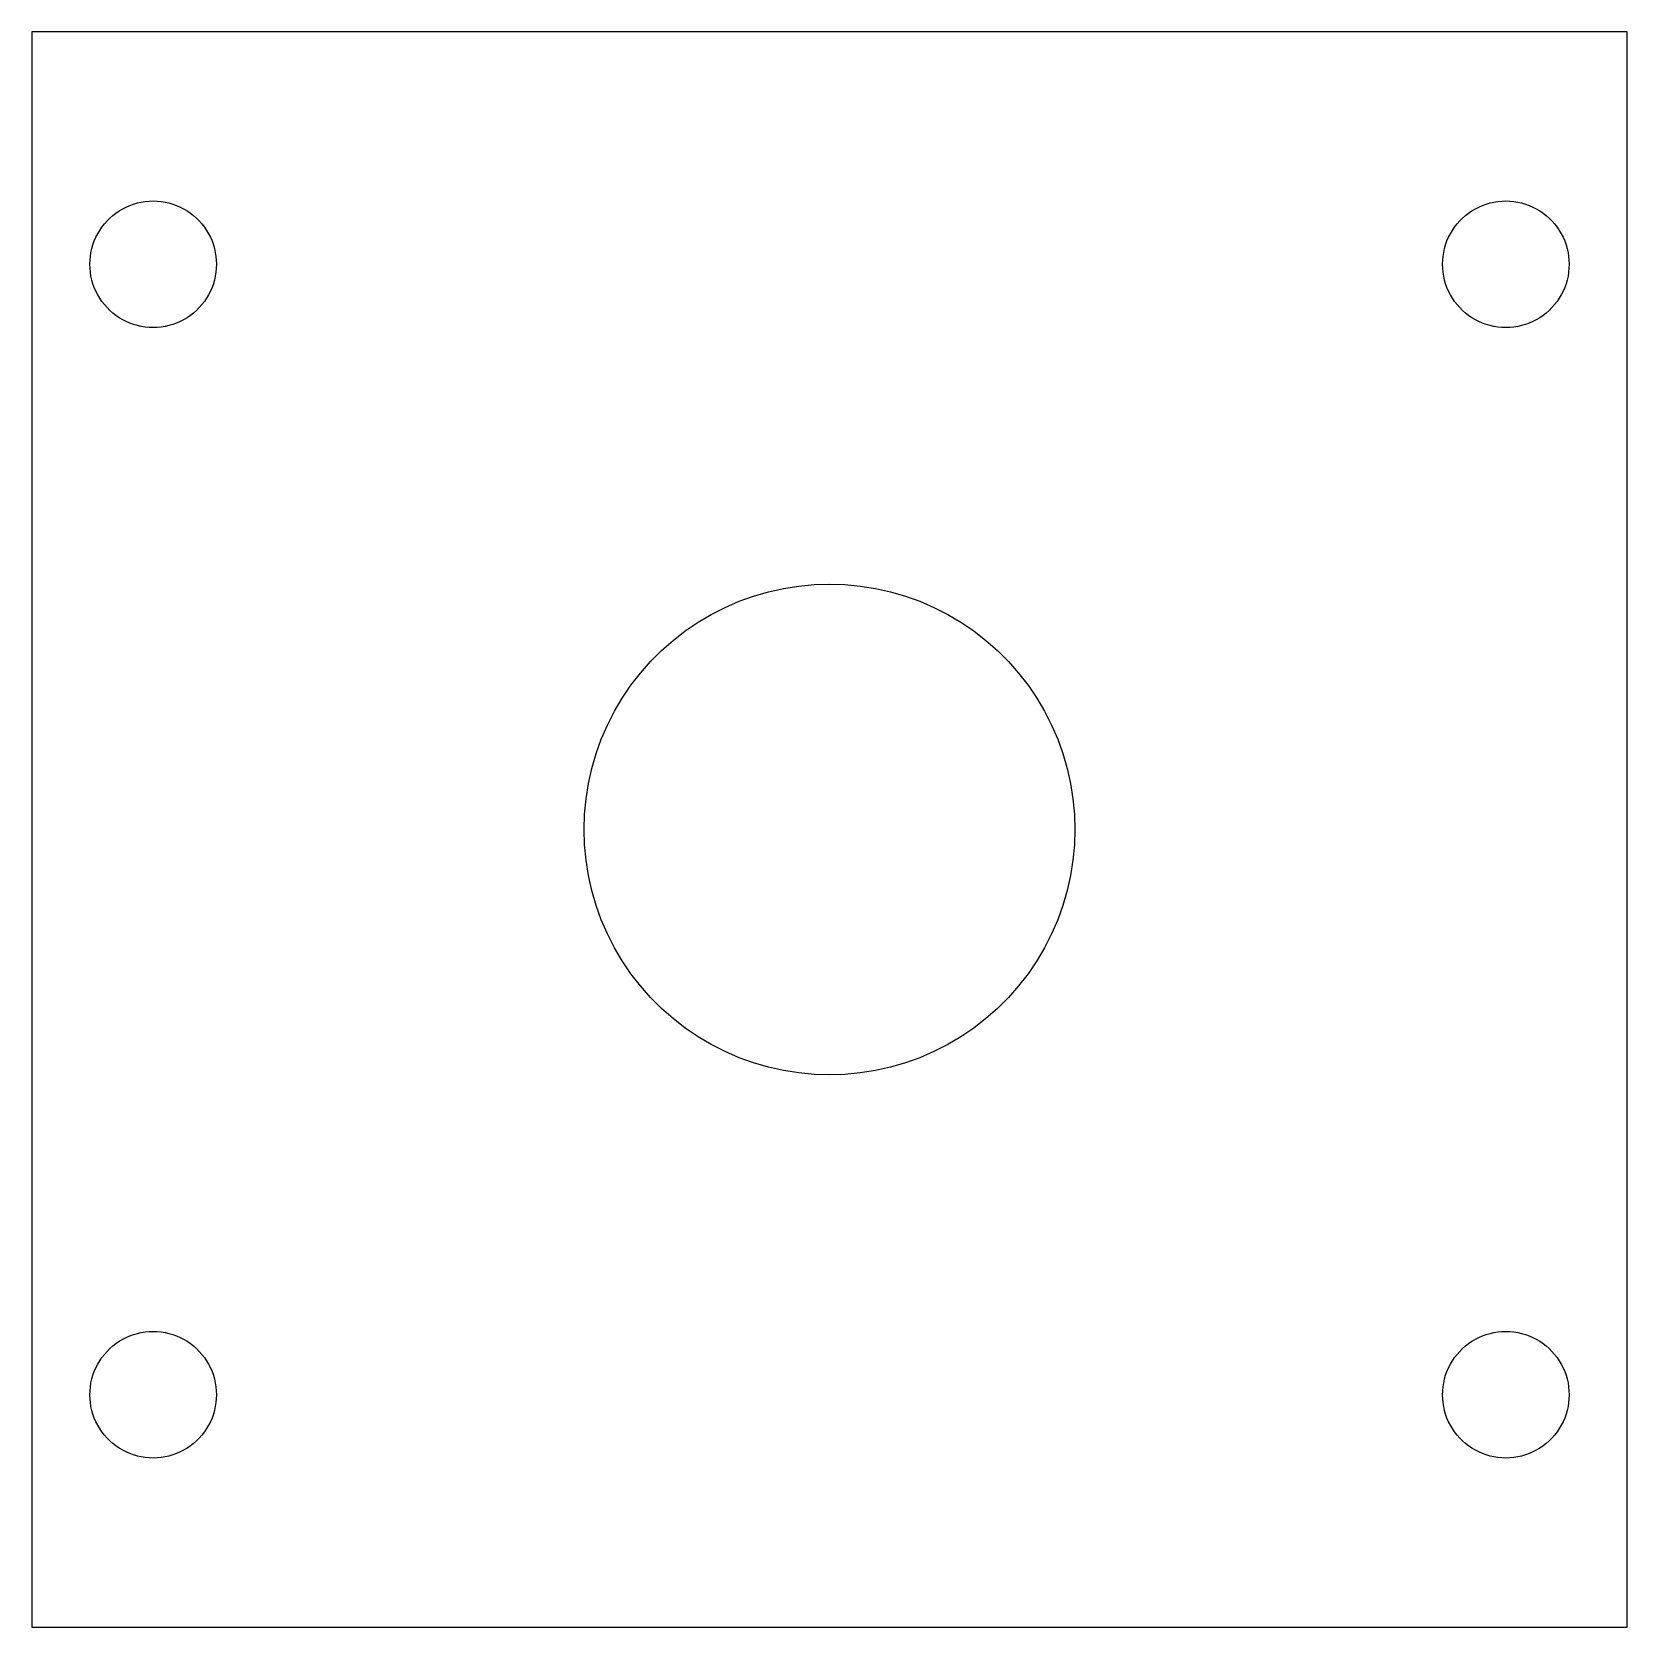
# Model space of a CAD drawing. Extents: x -41.3 to 41.3, y -41.3 to 41.3.
import ezdxf

# ---------------------------------------------------------------- set-up
doc = ezdxf.new("R2010")
doc.units = 0
doc.layers.get('0').update_dxf_attribs({"color": 1})

msp = doc.modelspace()

# ---------------------------------------------------------------- linework, layer by layer
at = {"color": 1}
for p, q in [((41.275, 41.275), (-41.275, 41.275)), ((-41.275, 41.275), (-41.275, -41.275)), ((41.275, -41.275), (41.275, 41.275)), ((-36.5777, 32.1199), (-36.3944, 32.2133)), ((-36.3944, 32.2133), (-36.2056, 32.295)), ((-36.2056, 32.295), (-36.012, 32.3647)), ((-36.012, 32.3647), (-35.8145, 32.4221)), ((-35.8145, 32.4221), (-35.6137, 32.467)), ((-35.6137, 32.467), (-35.4105, 32.4992)), ((-35.4105, 32.4992), (-35.2056, 32.5185)), ((-35.2056, 32.5185), (-35, 32.525)), ((-35, 32.525), (-34.7944, 32.5185)), ((-34.7944, 32.5185), (-34.5895, 32.4992)), ((-34.5895, 32.4992), (-34.3863, 32.467)), ((-34.3863, 32.467), (-34.1855, 32.4221)), ((-34.1855, 32.4221), (-33.988, 32.3647)), ((-33.988, 32.3647), (-33.7944, 32.295)), ((-33.7944, 32.295), (-33.6056, 32.2133)), ((-33.6056, 32.2133), (-33.4223, 32.1199)), ((33.4223, 32.1199), (33.6056, 32.2133)), ((33.6056, 32.2133), (33.7944, 32.295)), ((33.7944, 32.295), (33.988, 32.3647)), ((33.988, 32.3647), (34.1855, 32.4221)), ((34.1855, 32.4221), (34.3863, 32.467)), ((34.3863, 32.467), (34.5895, 32.4992)), ((34.5895, 32.4992), (34.7944, 32.5185)), ((34.7944, 32.5185), (35, 32.525)), ((35, 32.525), (35.2056, 32.5185)), ((35.2056, 32.5185), (35.4105, 32.4992)), ((35.4105, 32.4992), (35.6137, 32.467)), ((35.6137, 32.467), (35.8145, 32.4221)), ((35.8145, 32.4221), (36.012, 32.3647)), ((36.012, 32.3647), (36.2056, 32.295)), ((36.2056, 32.295), (36.3944, 32.2133)), ((36.3944, 32.2133), (36.5777, 32.1199)), ((-37.5234, 31.3376), (-37.3874, 31.4919)), ((-37.3874, 31.4919), (-37.2419, 31.6374)), ((-37.2419, 31.6374), (-37.0876, 31.7734)), ((-37.0876, 31.7734), (-36.925, 31.8995)), ((-36.925, 31.8995), (-36.7548, 32.0152)), ((-36.7548, 32.0152), (-36.5777, 32.1199)), ((-33.4223, 32.1199), (-33.2452, 32.0152)), ((-33.2452, 32.0152), (-33.075, 31.8995)), ((-33.075, 31.8995), (-32.9124, 31.7734)), ((-32.9124, 31.7734), (-32.7581, 31.6374)), ((-32.7581, 31.6374), (-32.6126, 31.4919)), ((-32.6126, 31.4919), (-32.4766, 31.3376)), ((32.4766, 31.3376), (32.6126, 31.4919)), ((32.6126, 31.4919), (32.7581, 31.6374)), ((32.7581, 31.6374), (32.9124, 31.7734)), ((32.9124, 31.7734), (33.075, 31.8995)), ((33.075, 31.8995), (33.2452, 32.0152)), ((33.2452, 32.0152), (33.4223, 32.1199)), ((36.5777, 32.1199), (36.7548, 32.0152)), ((36.7548, 32.0152), (36.925, 31.8995)), ((36.925, 31.8995), (37.0876, 31.7734)), ((37.0876, 31.7734), (37.2419, 31.6374)), ((37.2419, 31.6374), (37.3874, 31.4919)), ((37.3874, 31.4919), (37.5234, 31.3376)), ((-38.045, 30.4556), (-37.9633, 30.6444)), ((-37.9633, 30.6444), (-37.8699, 30.8277)), ((-37.8699, 30.8277), (-37.7652, 31.0048)), ((-37.7652, 31.0048), (-37.6495, 31.175)), ((-37.6495, 31.175), (-37.5234, 31.3376)), ((-32.4766, 31.3376), (-32.3505, 31.175)), ((-32.3505, 31.175), (-32.2348, 31.0048)), ((-32.2348, 31.0048), (-32.1301, 30.8277)), ((-32.1301, 30.8277), (-32.0367, 30.6444)), ((-32.0367, 30.6444), (-31.955, 30.4556)), ((31.955, 30.4556), (32.0367, 30.6444)), ((32.0367, 30.6444), (32.1301, 30.8277)), ((32.1301, 30.8277), (32.2348, 31.0048)), ((32.2348, 31.0048), (32.3505, 31.175)), ((32.3505, 31.175), (32.4766, 31.3376)), ((37.5234, 31.3376), (37.6495, 31.175)), ((37.6495, 31.175), (37.7652, 31.0048)), ((37.7652, 31.0048), (37.8699, 30.8277)), ((37.8699, 30.8277), (37.9633, 30.6444)), ((37.9633, 30.6444), (38.045, 30.4556)), ((-38.2492, 29.6605), (-38.217, 29.8637)), ((-38.217, 29.8637), (-38.1721, 30.0645)), ((-38.1721, 30.0645), (-38.1147, 30.262)), ((-38.1147, 30.262), (-38.045, 30.4556)), ((-31.955, 30.4556), (-31.8853, 30.262)), ((-31.8853, 30.262), (-31.8279, 30.0645)), ((-31.8279, 30.0645), (-31.783, 29.8637)), ((-31.783, 29.8637), (-31.7508, 29.6605)), ((31.7508, 29.6605), (31.783, 29.8637)), ((31.783, 29.8637), (31.8279, 30.0645)), ((31.8279, 30.0645), (31.8853, 30.262)), ((31.8853, 30.262), (31.955, 30.4556)), ((38.045, 30.4556), (38.1147, 30.262)), ((38.1147, 30.262), (38.1721, 30.0645)), ((38.1721, 30.0645), (38.217, 29.8637)), ((38.217, 29.8637), (38.2492, 29.6605)), ((-38.275, 29.25), (-38.2685, 29.4556)), ((-38.2685, 29.0444), (-38.275, 29.25)), ((-38.2685, 29.4556), (-38.2492, 29.6605)), ((-38.2492, 28.8395), (-38.2685, 29.0444)), ((-31.7508, 29.6605), (-31.7315, 29.4556)), ((-31.7315, 29.0444), (-31.7508, 28.8395)), ((-31.7315, 29.4556), (-31.725, 29.25)), ((-31.725, 29.25), (-31.7315, 29.0444)), ((31.725, 29.25), (31.7315, 29.4556)), ((31.7315, 29.0444), (31.725, 29.25)), ((31.7315, 29.4556), (31.7508, 29.6605)), ((31.7508, 28.8395), (31.7315, 29.0444)), ((38.2492, 29.6605), (38.2685, 29.4556)), ((38.2685, 29.0444), (38.2492, 28.8395)), ((38.2685, 29.4556), (38.275, 29.25)), ((38.275, 29.25), (38.2685, 29.0444)), ((-38.217, 28.6363), (-38.2492, 28.8395)), ((-38.1721, 28.4355), (-38.217, 28.6363)), ((-38.1147, 28.238), (-38.1721, 28.4355)), ((-38.045, 28.0444), (-38.1147, 28.238)), ((-31.8853, 28.238), (-31.955, 28.0444)), ((-31.8279, 28.4355), (-31.8853, 28.238)), ((-31.783, 28.6363), (-31.8279, 28.4355)), ((-31.7508, 28.8395), (-31.783, 28.6363)), ((31.783, 28.6363), (31.7508, 28.8395)), ((31.8279, 28.4355), (31.783, 28.6363)), ((31.8853, 28.238), (31.8279, 28.4355)), ((31.955, 28.0444), (31.8853, 28.238)), ((38.1147, 28.238), (38.045, 28.0444)), ((38.1721, 28.4355), (38.1147, 28.238)), ((38.217, 28.6363), (38.1721, 28.4355)), ((38.2492, 28.8395), (38.217, 28.6363)), ((-37.9633, 27.8556), (-38.045, 28.0444)), ((-37.8699, 27.6723), (-37.9633, 27.8556)), ((-37.7652, 27.4952), (-37.8699, 27.6723)), ((-37.6495, 27.325), (-37.7652, 27.4952)), ((-37.5234, 27.1624), (-37.6495, 27.325)), ((-32.3505, 27.325), (-32.4766, 27.1624)), ((-32.2348, 27.4952), (-32.3505, 27.325)), ((-32.1301, 27.6723), (-32.2348, 27.4952)), ((-32.0367, 27.8556), (-32.1301, 27.6723)), ((-31.955, 28.0444), (-32.0367, 27.8556)), ((32.0367, 27.8556), (31.955, 28.0444)), ((32.1301, 27.6723), (32.0367, 27.8556)), ((32.2348, 27.4952), (32.1301, 27.6723)), ((32.3505, 27.325), (32.2348, 27.4952)), ((32.4766, 27.1624), (32.3505, 27.325)), ((37.6495, 27.325), (37.5234, 27.1624)), ((37.7652, 27.4952), (37.6495, 27.325)), ((37.8699, 27.6723), (37.7652, 27.4952)), ((37.9633, 27.8556), (37.8699, 27.6723)), ((38.045, 28.0444), (37.9633, 27.8556)), ((-37.3874, 27.0081), (-37.5234, 27.1624)), ((-37.2419, 26.8626), (-37.3874, 27.0081)), ((-37.0876, 26.7266), (-37.2419, 26.8626)), ((-36.925, 26.6005), (-37.0876, 26.7266)), ((-36.7548, 26.4848), (-36.925, 26.6005)), ((-36.5777, 26.3801), (-36.7548, 26.4848)), ((-33.2452, 26.4848), (-33.4223, 26.3801)), ((-33.075, 26.6005), (-33.2452, 26.4848)), ((-32.9124, 26.7266), (-33.075, 26.6005)), ((-32.7581, 26.8626), (-32.9124, 26.7266)), ((-32.6126, 27.0081), (-32.7581, 26.8626)), ((-32.4766, 27.1624), (-32.6126, 27.0081)), ((32.6126, 27.0081), (32.4766, 27.1624)), ((32.7581, 26.8626), (32.6126, 27.0081)), ((32.9124, 26.7266), (32.7581, 26.8626)), ((33.075, 26.6005), (32.9124, 26.7266)), ((33.2452, 26.4848), (33.075, 26.6005)), ((33.4223, 26.3801), (33.2452, 26.4848)), ((36.7548, 26.4848), (36.5777, 26.3801)), ((36.925, 26.6005), (36.7548, 26.4848)), ((37.0876, 26.7266), (36.925, 26.6005)), ((37.2419, 26.8626), (37.0876, 26.7266)), ((37.3874, 27.0081), (37.2419, 26.8626)), ((37.5234, 27.1624), (37.3874, 27.0081)), ((-36.3944, 26.2867), (-36.5777, 26.3801)), ((-36.2056, 26.205), (-36.3944, 26.2867)), ((-36.012, 26.1353), (-36.2056, 26.205)), ((-35.8145, 26.0779), (-36.012, 26.1353)), ((-35.6137, 26.033), (-35.8145, 26.0779)), ((-35.4105, 26.0008), (-35.6137, 26.033)), ((-35.2056, 25.9815), (-35.4105, 26.0008)), ((-35, 25.975), (-35.2056, 25.9815)), ((-34.7944, 25.9815), (-35, 25.975)), ((-34.5895, 26.0008), (-34.7944, 25.9815)), ((-34.3863, 26.033), (-34.5895, 26.0008)), ((-34.1855, 26.0779), (-34.3863, 26.033)), ((-33.988, 26.1353), (-34.1855, 26.0779)), ((-33.7944, 26.205), (-33.988, 26.1353)), ((-33.6056, 26.2867), (-33.7944, 26.205)), ((-33.4223, 26.3801), (-33.6056, 26.2867)), ((33.6056, 26.2867), (33.4223, 26.3801)), ((33.7944, 26.205), (33.6056, 26.2867)), ((33.988, 26.1353), (33.7944, 26.205)), ((34.1855, 26.0779), (33.988, 26.1353)), ((34.3863, 26.033), (34.1855, 26.0779)), ((34.5895, 26.0008), (34.3863, 26.033)), ((34.7944, 25.9815), (34.5895, 26.0008)), ((35, 25.975), (34.7944, 25.9815)), ((35.2056, 25.9815), (35, 25.975)), ((35.4105, 26.0008), (35.2056, 25.9815)), ((35.6137, 26.033), (35.4105, 26.0008)), ((35.8145, 26.0779), (35.6137, 26.033)), ((36.012, 26.1353), (35.8145, 26.0779)), ((36.2056, 26.205), (36.012, 26.1353)), ((36.3944, 26.2867), (36.2056, 26.205)), ((36.5777, 26.3801), (36.3944, 26.2867)), ((-3.15836, 12.301), (-2.37973, 12.475)), ((-2.37973, 12.475), (-1.59172, 12.5999)), ((-1.59172, 12.5999), (-0.79744, 12.6749)), ((-0.79744, 12.6749), (0, 12.7)), ((0, 12.7), (0.79744, 12.6749)), ((0.79744, 12.6749), (1.59172, 12.5999)), ((1.59172, 12.5999), (2.37973, 12.475)), ((2.37973, 12.475), (3.15836, 12.301)), ((-5.40739, 11.4913), (-4.67517, 11.8082)), ((-4.67517, 11.8082), (-3.92451, 12.0784)), ((-3.92451, 12.0784), (-3.15836, 12.301)), ((3.15836, 12.301), (3.92451, 12.0784)), ((3.92451, 12.0784), (4.67517, 11.8082)), ((4.67517, 11.8082), (5.40739, 11.4913)), ((-6.80499, 10.723), (-6.11827, 11.1291)), ((-6.11827, 11.1291), (-5.40739, 11.4913)), ((5.40739, 11.4913), (6.11827, 11.1291)), ((6.11827, 11.1291), (6.80499, 10.723)), ((-8.09528, 9.78551), (-7.46486, 10.2745)), ((-7.46486, 10.2745), (-6.80499, 10.723)), ((6.80499, 10.723), (7.46486, 10.2745)), ((7.46486, 10.2745), (8.09528, 9.78551)), ((-9.25789, 8.69374), (-8.69374, 9.25789)), ((-8.69374, 9.25789), (-8.09528, 9.78551)), ((8.09528, 9.78551), (8.69374, 9.25789)), ((8.69374, 9.25789), (9.25789, 8.69374)), ((-9.78551, 8.09528), (-9.25789, 8.69374)), ((9.25789, 8.69374), (9.78551, 8.09528)), ((-10.723, 6.80499), (-10.2745, 7.46486)), ((-10.2745, 7.46486), (-9.78551, 8.09528)), ((9.78551, 8.09528), (10.2745, 7.46486)), ((10.2745, 7.46486), (10.723, 6.80499)), ((-11.1291, 6.11827), (-10.723, 6.80499)), ((10.723, 6.80499), (11.1291, 6.11827)), ((-11.4913, 5.40739), (-11.1291, 6.11827)), ((11.1291, 6.11827), (11.4913, 5.40739)), ((-11.8082, 4.67517), (-11.4913, 5.40739)), ((11.4913, 5.40739), (11.8082, 4.67517)), ((-12.0784, 3.92451), (-11.8082, 4.67517)), ((11.8082, 4.67517), (12.0784, 3.92451)), ((-12.301, 3.15836), (-12.0784, 3.92451)), ((12.0784, 3.92451), (12.301, 3.15836)), ((-12.475, 2.37973), (-12.301, 3.15836)), ((12.301, 3.15836), (12.475, 2.37973)), ((-12.5999, 1.59172), (-12.475, 2.37973)), ((12.475, 2.37973), (12.5999, 1.59172)), ((-12.6749, 0.79744), (-12.5999, 1.59172)), ((12.5999, 1.59172), (12.6749, 0.79744)), ((-12.7, 0), (-12.6749, 0.79744)), ((-12.6749, -0.79744), (-12.7, 0)), ((12.6749, 0.79744), (12.7, 0)), ((12.7, 0), (12.6749, -0.79744)), ((-12.5999, -1.59172), (-12.6749, -0.79744)), ((12.6749, -0.79744), (12.5999, -1.59172)), ((-12.475, -2.37973), (-12.5999, -1.59172)), ((12.5999, -1.59172), (12.475, -2.37973)), ((-12.301, -3.15836), (-12.475, -2.37973)), ((12.475, -2.37973), (12.301, -3.15836)), ((-12.0784, -3.92451), (-12.301, -3.15836)), ((12.301, -3.15836), (12.0784, -3.92451)), ((-11.8082, -4.67517), (-12.0784, -3.92451)), ((12.0784, -3.92451), (11.8082, -4.67517)), ((-11.4913, -5.40739), (-11.8082, -4.67517)), ((11.8082, -4.67517), (11.4913, -5.40739)), ((-11.1291, -6.11827), (-11.4913, -5.40739)), ((11.4913, -5.40739), (11.1291, -6.11827)), ((-10.723, -6.80499), (-11.1291, -6.11827)), ((11.1291, -6.11827), (10.723, -6.80499)), ((-10.2745, -7.46486), (-10.723, -6.80499)), ((10.723, -6.80499), (10.2745, -7.46486)), ((-9.78551, -8.09528), (-10.2745, -7.46486)), ((-9.25789, -8.69374), (-9.78551, -8.09528)), ((9.78551, -8.09528), (9.25789, -8.69374)), ((10.2745, -7.46486), (9.78551, -8.09528)), ((-8.69374, -9.25789), (-9.25789, -8.69374)), ((9.25789, -8.69374), (8.69374, -9.25789)), ((-8.09528, -9.78551), (-8.69374, -9.25789)), ((-7.46486, -10.2745), (-8.09528, -9.78551)), ((8.09528, -9.78551), (7.46486, -10.2745)), ((8.69374, -9.25789), (8.09528, -9.78551)), ((-6.80499, -10.723), (-7.46486, -10.2745)), ((-6.11827, -11.1291), (-6.80499, -10.723)), ((6.80499, -10.723), (6.11827, -11.1291)), ((7.46486, -10.2745), (6.80499, -10.723)), ((-5.40739, -11.4913), (-6.11827, -11.1291)), ((-4.67517, -11.8082), (-5.40739, -11.4913)), ((5.40739, -11.4913), (4.67517, -11.8082)), ((6.11827, -11.1291), (5.40739, -11.4913)), ((-3.92451, -12.0784), (-4.67517, -11.8082)), ((-3.15836, -12.301), (-3.92451, -12.0784)), ((-2.37973, -12.475), (-3.15836, -12.301)), ((3.15836, -12.301), (2.37973, -12.475)), ((3.92451, -12.0784), (3.15836, -12.301)), ((4.67517, -11.8082), (3.92451, -12.0784)), ((-1.59172, -12.5999), (-2.37973, -12.475)), ((-0.79744, -12.6749), (-1.59172, -12.5999)), ((0, -12.7), (-0.79744, -12.6749)), ((0.79744, -12.6749), (0, -12.7)), ((1.59172, -12.5999), (0.79744, -12.6749)), ((2.37973, -12.475), (1.59172, -12.5999)), ((-36.7548, -26.4848), (-36.5777, -26.3801)), ((-36.5777, -26.3801), (-36.3944, -26.2867)), ((-36.3944, -26.2867), (-36.2056, -26.205)), ((-36.2056, -26.205), (-36.012, -26.1353)), ((-36.012, -26.1353), (-35.8145, -26.0779)), ((-35.8145, -26.0779), (-35.6137, -26.033)), ((-35.6137, -26.033), (-35.4105, -26.0008)), ((-35.4105, -26.0008), (-35.2056, -25.9815)), ((-35.2056, -25.9815), (-35, -25.975)), ((-35, -25.975), (-34.7944, -25.9815)), ((-34.7944, -25.9815), (-34.5895, -26.0008)), ((-34.5895, -26.0008), (-34.3863, -26.033)), ((-34.3863, -26.033), (-34.1855, -26.0779)), ((-34.1855, -26.0779), (-33.988, -26.1353)), ((-33.988, -26.1353), (-33.7944, -26.205)), ((-33.7944, -26.205), (-33.6056, -26.2867)), ((-33.6056, -26.2867), (-33.4223, -26.3801)), ((-33.4223, -26.3801), (-33.2452, -26.4848)), ((33.2452, -26.4848), (33.4223, -26.3801)), ((33.4223, -26.3801), (33.6056, -26.2867)), ((33.6056, -26.2867), (33.7944, -26.205)), ((33.7944, -26.205), (33.988, -26.1353)), ((33.988, -26.1353), (34.1855, -26.0779)), ((34.1855, -26.0779), (34.3863, -26.033)), ((34.3863, -26.033), (34.5895, -26.0008)), ((34.5895, -26.0008), (34.7944, -25.9815)), ((34.7944, -25.9815), (35, -25.975)), ((35, -25.975), (35.2056, -25.9815)), ((35.2056, -25.9815), (35.4105, -26.0008)), ((35.4105, -26.0008), (35.6137, -26.033)), ((35.6137, -26.033), (35.8145, -26.0779)), ((35.8145, -26.0779), (36.012, -26.1353)), ((36.012, -26.1353), (36.2056, -26.205)), ((36.2056, -26.205), (36.3944, -26.2867)), ((36.3944, -26.2867), (36.5777, -26.3801)), ((36.5777, -26.3801), (36.7548, -26.4848)), ((-37.6495, -27.325), (-37.5234, -27.1624)), ((-37.5234, -27.1624), (-37.3874, -27.0081)), ((-37.3874, -27.0081), (-37.2419, -26.8626)), ((-37.2419, -26.8626), (-37.0876, -26.7266)), ((-37.0876, -26.7266), (-36.925, -26.6005)), ((-36.925, -26.6005), (-36.7548, -26.4848)), ((-33.2452, -26.4848), (-33.075, -26.6005)), ((-33.075, -26.6005), (-32.9124, -26.7266)), ((-32.9124, -26.7266), (-32.7581, -26.8626)), ((-32.7581, -26.8626), (-32.6126, -27.0081)), ((-32.6126, -27.0081), (-32.4766, -27.1624)), ((-32.4766, -27.1624), (-32.3505, -27.325)), ((32.3505, -27.325), (32.4766, -27.1624)), ((32.4766, -27.1624), (32.6126, -27.0081)), ((32.6126, -27.0081), (32.7581, -26.8626)), ((32.7581, -26.8626), (32.9124, -26.7266)), ((32.9124, -26.7266), (33.075, -26.6005)), ((33.075, -26.6005), (33.2452, -26.4848)), ((36.7548, -26.4848), (36.925, -26.6005)), ((36.925, -26.6005), (37.0876, -26.7266)), ((37.0876, -26.7266), (37.2419, -26.8626)), ((37.2419, -26.8626), (37.3874, -27.0081)), ((37.3874, -27.0081), (37.5234, -27.1624)), ((37.5234, -27.1624), (37.6495, -27.325)), ((-38.1147, -28.238), (-38.045, -28.0444)), ((-38.045, -28.0444), (-37.9633, -27.8556)), ((-37.9633, -27.8556), (-37.8699, -27.6723)), ((-37.8699, -27.6723), (-37.7652, -27.4952)), ((-37.7652, -27.4952), (-37.6495, -27.325)), ((-32.3505, -27.325), (-32.2348, -27.4952)), ((-32.2348, -27.4952), (-32.1301, -27.6723)), ((-32.1301, -27.6723), (-32.0367, -27.8556)), ((-32.0367, -27.8556), (-31.955, -28.0444)), ((-31.955, -28.0444), (-31.8853, -28.238)), ((31.8853, -28.238), (31.955, -28.0444)), ((31.955, -28.0444), (32.0367, -27.8556)), ((32.0367, -27.8556), (32.1301, -27.6723)), ((32.1301, -27.6723), (32.2348, -27.4952)), ((32.2348, -27.4952), (32.3505, -27.325)), ((37.6495, -27.325), (37.7652, -27.4952)), ((37.7652, -27.4952), (37.8699, -27.6723)), ((37.8699, -27.6723), (37.9633, -27.8556)), ((37.9633, -27.8556), (38.045, -28.0444)), ((38.045, -28.0444), (38.1147, -28.238)), ((-38.2685, -29.0444), (-38.2492, -28.8395)), ((-38.2492, -28.8395), (-38.217, -28.6363)), ((-38.217, -28.6363), (-38.1721, -28.4355)), ((-38.1721, -28.4355), (-38.1147, -28.238)), ((-31.8853, -28.238), (-31.8279, -28.4355)), ((-31.8279, -28.4355), (-31.783, -28.6363)), ((-31.783, -28.6363), (-31.7508, -28.8395)), ((-31.7508, -28.8395), (-31.7315, -29.0444)), ((31.7315, -29.0444), (31.7508, -28.8395)), ((31.7508, -28.8395), (31.783, -28.6363)), ((31.783, -28.6363), (31.8279, -28.4355)), ((31.8279, -28.4355), (31.8853, -28.238)), ((38.1147, -28.238), (38.1721, -28.4355)), ((38.1721, -28.4355), (38.217, -28.6363)), ((38.217, -28.6363), (38.2492, -28.8395)), ((38.2492, -28.8395), (38.2685, -29.0444)), ((-38.275, -29.25), (-38.2685, -29.0444)), ((-38.2685, -29.4556), (-38.275, -29.25)), ((-38.2492, -29.6605), (-38.2685, -29.4556)), ((-38.217, -29.8637), (-38.2492, -29.6605)), ((-31.7508, -29.6605), (-31.783, -29.8637)), ((-31.7315, -29.4556), (-31.7508, -29.6605)), ((-31.7315, -29.0444), (-31.725, -29.25)), ((-31.725, -29.25), (-31.7315, -29.4556)), ((31.725, -29.25), (31.7315, -29.0444)), ((31.7315, -29.4556), (31.725, -29.25)), ((31.7508, -29.6605), (31.7315, -29.4556)), ((31.783, -29.8637), (31.7508, -29.6605)), ((38.2492, -29.6605), (38.217, -29.8637)), ((38.2685, -29.4556), (38.2492, -29.6605)), ((38.2685, -29.0444), (38.275, -29.25)), ((38.275, -29.25), (38.2685, -29.4556)), ((-38.1721, -30.0645), (-38.217, -29.8637)), ((-38.1147, -30.262), (-38.1721, -30.0645)), ((-38.045, -30.4556), (-38.1147, -30.262)), ((-37.9633, -30.6444), (-38.045, -30.4556)), ((-31.955, -30.4556), (-32.0367, -30.6444)), ((-31.8853, -30.262), (-31.955, -30.4556)), ((-31.8279, -30.0645), (-31.8853, -30.262)), ((-31.783, -29.8637), (-31.8279, -30.0645)), ((31.8279, -30.0645), (31.783, -29.8637)), ((31.8853, -30.262), (31.8279, -30.0645)), ((31.955, -30.4556), (31.8853, -30.262)), ((32.0367, -30.6444), (31.955, -30.4556)), ((38.045, -30.4556), (37.9633, -30.6444)), ((38.1147, -30.262), (38.045, -30.4556)), ((38.1721, -30.0645), (38.1147, -30.262)), ((38.217, -29.8637), (38.1721, -30.0645)), ((-37.8699, -30.8277), (-37.9633, -30.6444)), ((-37.7652, -31.0048), (-37.8699, -30.8277)), ((-37.6495, -31.175), (-37.7652, -31.0048)), ((-37.5234, -31.3376), (-37.6495, -31.175)), ((-37.3874, -31.4919), (-37.5234, -31.3376)), ((-32.4766, -31.3376), (-32.6126, -31.4919)), ((-32.3505, -31.175), (-32.4766, -31.3376)), ((-32.2348, -31.0048), (-32.3505, -31.175)), ((-32.1301, -30.8277), (-32.2348, -31.0048)), ((-32.0367, -30.6444), (-32.1301, -30.8277)), ((32.1301, -30.8277), (32.0367, -30.6444)), ((32.2348, -31.0048), (32.1301, -30.8277)), ((32.3505, -31.175), (32.2348, -31.0048)), ((32.4766, -31.3376), (32.3505, -31.175)), ((32.6126, -31.4919), (32.4766, -31.3376)), ((37.5234, -31.3376), (37.3874, -31.4919)), ((37.6495, -31.175), (37.5234, -31.3376)), ((37.7652, -31.0048), (37.6495, -31.175)), ((37.8699, -30.8277), (37.7652, -31.0048)), ((37.9633, -30.6444), (37.8699, -30.8277)), ((-37.2419, -31.6374), (-37.3874, -31.4919)), ((-37.0876, -31.7734), (-37.2419, -31.6374)), ((-36.925, -31.8995), (-37.0876, -31.7734)), ((-36.7548, -32.0152), (-36.925, -31.8995)), ((-36.5777, -32.1199), (-36.7548, -32.0152)), ((-36.3944, -32.2133), (-36.5777, -32.1199)), ((-33.4223, -32.1199), (-33.6056, -32.2133)), ((-33.2452, -32.0152), (-33.4223, -32.1199)), ((-33.075, -31.8995), (-33.2452, -32.0152)), ((-32.9124, -31.7734), (-33.075, -31.8995)), ((-32.7581, -31.6374), (-32.9124, -31.7734)), ((-32.6126, -31.4919), (-32.7581, -31.6374)), ((32.7581, -31.6374), (32.6126, -31.4919)), ((32.9124, -31.7734), (32.7581, -31.6374)), ((33.075, -31.8995), (32.9124, -31.7734)), ((33.2452, -32.0152), (33.075, -31.8995)), ((33.4223, -32.1199), (33.2452, -32.0152)), ((33.6056, -32.2133), (33.4223, -32.1199)), ((36.5777, -32.1199), (36.3944, -32.2133)), ((36.7548, -32.0152), (36.5777, -32.1199)), ((36.925, -31.8995), (36.7548, -32.0152)), ((37.0876, -31.7734), (36.925, -31.8995)), ((37.2419, -31.6374), (37.0876, -31.7734)), ((37.3874, -31.4919), (37.2419, -31.6374)), ((-36.2056, -32.295), (-36.3944, -32.2133)), ((-36.012, -32.3647), (-36.2056, -32.295)), ((-35.8145, -32.4221), (-36.012, -32.3647)), ((-35.6137, -32.467), (-35.8145, -32.4221)), ((-35.4105, -32.4992), (-35.6137, -32.467)), ((-35.2056, -32.5185), (-35.4105, -32.4992)), ((-35, -32.525), (-35.2056, -32.5185)), ((-34.7944, -32.5185), (-35, -32.525)), ((-34.5895, -32.4992), (-34.7944, -32.5185)), ((-34.3863, -32.467), (-34.5895, -32.4992)), ((-34.1855, -32.4221), (-34.3863, -32.467)), ((-33.988, -32.3647), (-34.1855, -32.4221)), ((-33.7944, -32.295), (-33.988, -32.3647)), ((-33.6056, -32.2133), (-33.7944, -32.295)), ((33.7944, -32.295), (33.6056, -32.2133)), ((33.988, -32.3647), (33.7944, -32.295)), ((34.1855, -32.4221), (33.988, -32.3647)), ((34.3863, -32.467), (34.1855, -32.4221)), ((34.5895, -32.4992), (34.3863, -32.467)), ((34.7944, -32.5185), (34.5895, -32.4992)), ((35, -32.525), (34.7944, -32.5185)), ((35.2056, -32.5185), (35, -32.525)), ((35.4105, -32.4992), (35.2056, -32.5185)), ((35.6137, -32.467), (35.4105, -32.4992)), ((35.8145, -32.4221), (35.6137, -32.467)), ((36.012, -32.3647), (35.8145, -32.4221)), ((36.2056, -32.295), (36.012, -32.3647)), ((36.3944, -32.2133), (36.2056, -32.295)), ((-41.275, -41.275), (41.275, -41.275))]:
    msp.add_line(p, q, dxfattribs=at)

doc.saveas('drawing.dxf')
